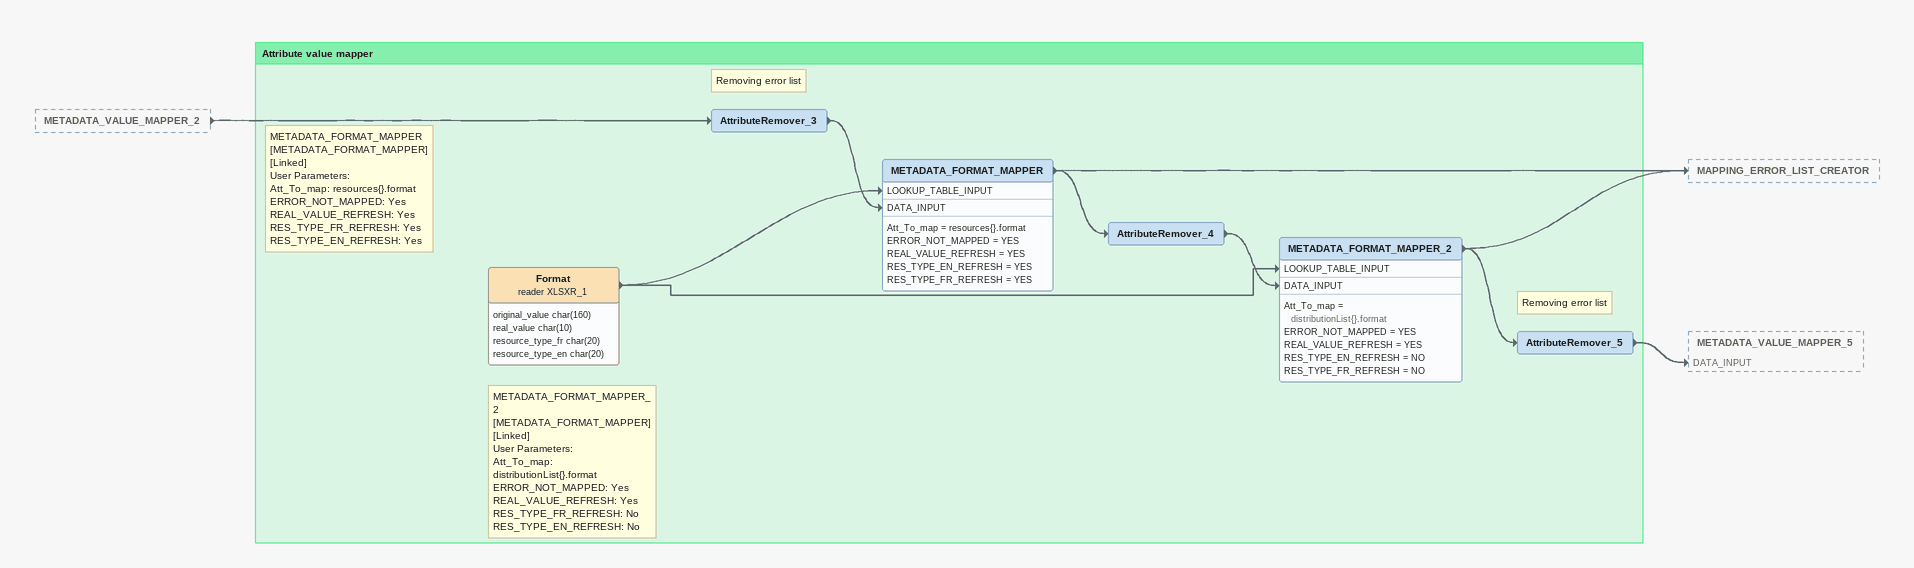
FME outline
METADATA_VALUE_MAPPER_2 [outside]
    -> AttributeRemover_3

Bookmark: Attribute value mapper
Note: Removing error list
AttributeRemover_3
    -> METADATA_FORMAT_MAPPER [DATA_INPUT]
Format (reader XLSXR_1)
    attributes: original_value char(160), real_value char(10), resource_type_fr char(20), resource_type_en char(20)
    -> METADATA_FORMAT_MAPPER [LOOKUP_TABLE_INPUT]
    -> METADATA_FORMAT_MAPPER_2 [LOOKUP_TABLE_INPUT]
Note: METADATA_FORMAT_MAPPER [METADATA_FORMAT_MAPPER] / [Linked] / User Parameters: / Att_To_map: resources{}.format / ERROR_NOT_MAPPED: Yes / REAL_VALUE_REFRESH: Yes / RES_TYPE_FR_REFRESH: Yes / RES_TYPE_EN_REFRESH: Yes
METADATA_FORMAT_MAPPER
    Att_To_map = resources{}.format
    ERROR_NOT_MAPPED = YES
    REAL_VALUE_REFRESH = YES
    RES_TYPE_EN_REFRESH = YES
    RES_TYPE_FR_REFRESH = YES
    -> AttributeRemover_4
    -> MAPPING_ERROR_LIST_CREATOR
AttributeRemover_4
    -> METADATA_FORMAT_MAPPER_2 [DATA_INPUT]
Note: METADATA_FORMAT_MAPPER_2 [METADATA_FORMAT_MAPPER] / [Linked] / User Parameters: / Att_To_map: distributionList{}.format / ERROR_NOT_MAPPED: Yes / REAL_VALUE_REFRESH: Yes / RES_TYPE_FR_REFRESH: No / RES_TYPE_EN_REFRESH: No
METADATA_FORMAT_MAPPER_2
    Att_To_map = distributionList{}.format
    ERROR_NOT_MAPPED = YES
    REAL_VALUE_REFRESH = YES
    RES_TYPE_EN_REFRESH = NO
    RES_TYPE_FR_REFRESH = NO
    -> AttributeRemover_5
    -> MAPPING_ERROR_LIST_CREATOR
Note: Removing error list
AttributeRemover_5
    -> METADATA_VALUE_MAPPER_5 [DATA_INPUT]
